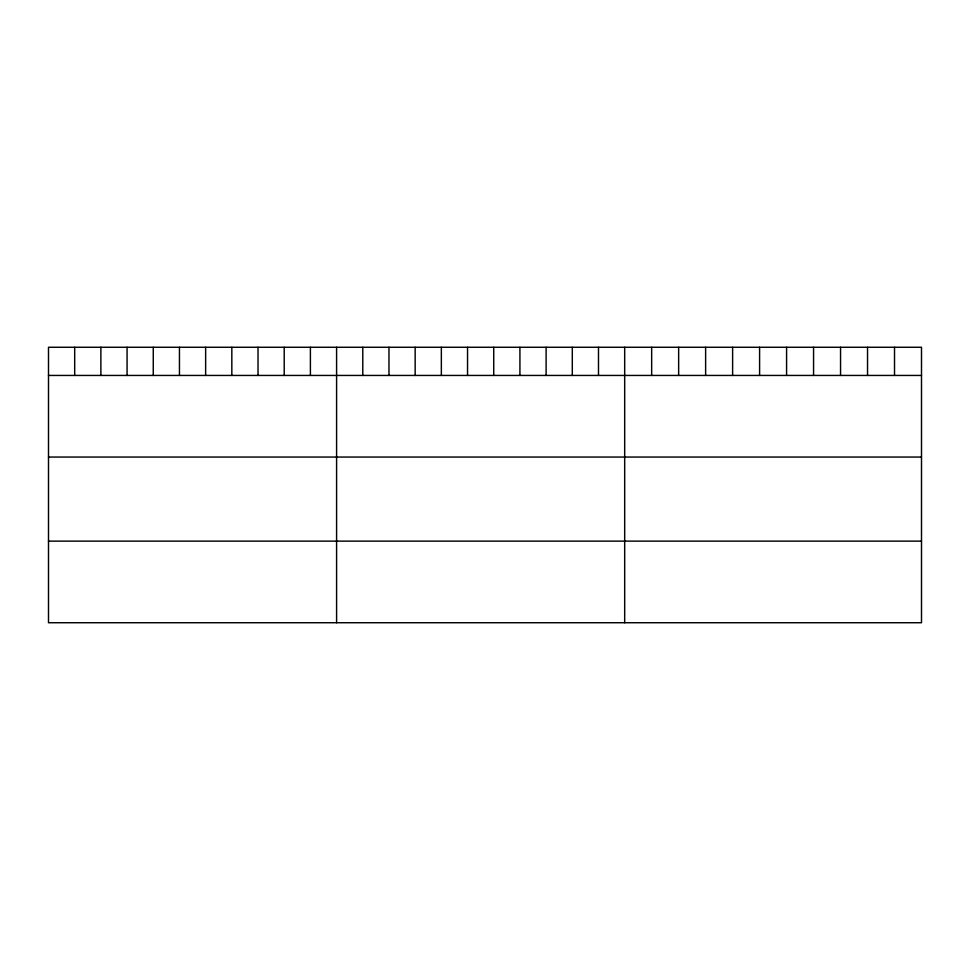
<?xml version="1.0" encoding="UTF-8"?>
<svg xmlns="http://www.w3.org/2000/svg" width="970" height="970" viewBox="0 0 970 970"><rect width="100%" height="100%" fill="white"/><g stroke="black" fill="none" stroke-linecap="round" stroke-linejoin="round"><path stroke-width="1.45" d="M921.5 375.438L921.5 622.728L48.5 622.728L48.5 347.272L921.5 347.272L921.5 375.438L48.5 375.438M48.5 457.052L921.5 457.052M48.5 541.127L921.5 541.127M894.522 347.272L894.522 375.438M867.532 347.272L867.532 375.438M840.553 347.272L840.553 375.438M813.563 347.272L813.563 375.438M786.585 347.272L786.585 375.438M759.595 347.272L759.595 375.438M732.617 347.272L732.617 375.438M705.626 347.272L705.626 375.438M678.648 347.272L678.648 375.438M651.658 347.272L651.658 375.438M624.68 347.272L624.68 622.728M598.49 347.272L598.49 375.438M572.3 347.272L572.3 375.438M546.11 347.272L546.11 375.438M519.92 347.272L519.92 375.438M493.73 347.272L493.73 375.438M467.54 347.272L467.54 375.438M441.35 347.272L441.35 375.438M415.16 347.272L415.16 375.438M388.97 347.272L388.97 375.438M362.78 347.272L362.78 375.438M336.59 347.272L336.59 622.728M310.4 347.272L310.4 375.438M284.21 347.272L284.21 375.438M258.02 347.272L258.02 375.438M231.83 347.272L231.83 375.438M205.64 347.272L205.64 375.438M179.45 347.272L179.45 375.438M153.26 347.272L153.26 375.438M127.07 347.272L127.07 375.438M100.88 347.272L100.88 375.438M74.69 347.272L74.69 375.438"/></g></svg>
